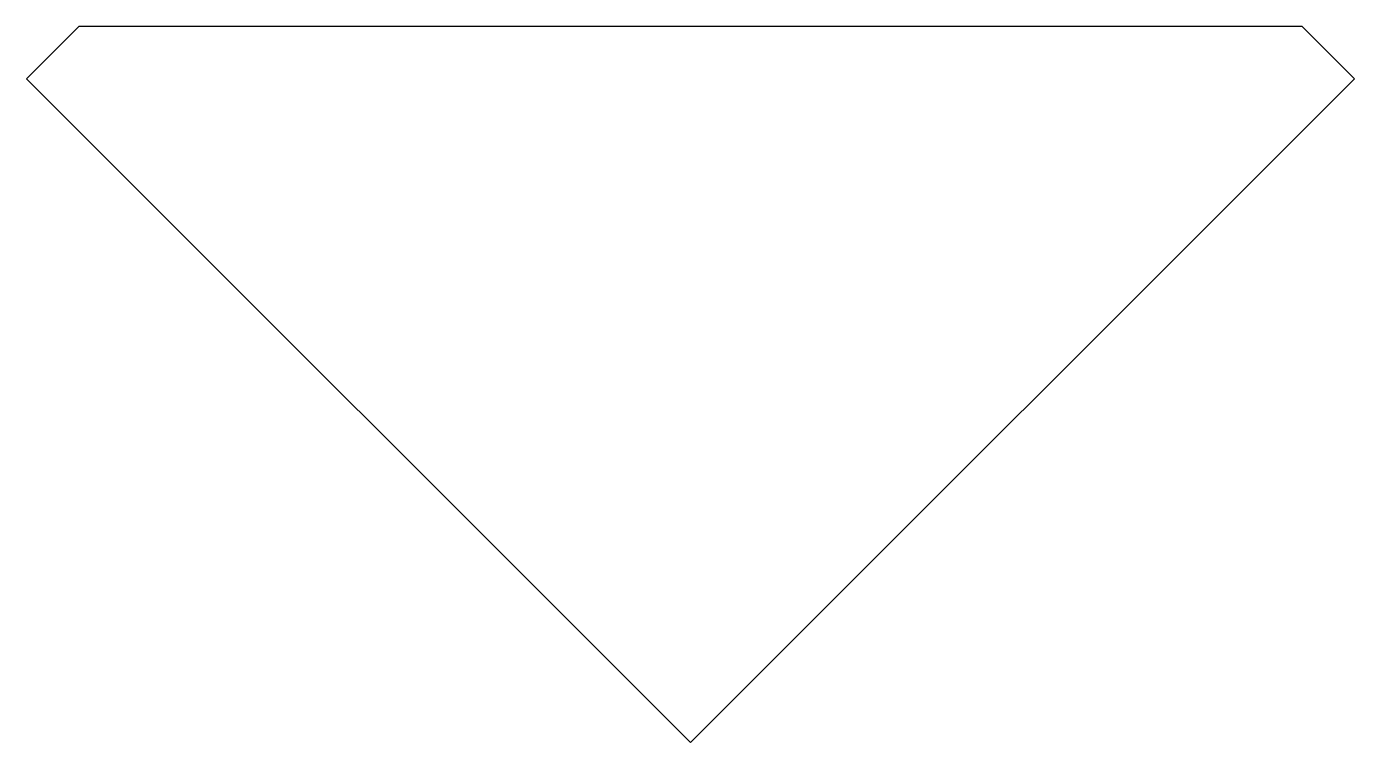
# Model space of a CAD drawing. Header units: millimetres. Extents: x -26.9 to 26.9, y -4.2 to 24.7.
import ezdxf

# ---------------------------------------------------------------- set-up
doc = ezdxf.new("R2010")
doc.units = ezdxf.units.MM
doc.layers.get('0').update_dxf_attribs({"linetype": 'CONTINUOUS'})

msp = doc.modelspace()

# ---------------------------------------------------------------- linework, layer by layer
msp.add_lwpolyline([(-24.749, 24.749), (-26.87, 22.627), (0, -4.243), (26.87, 22.627), (24.749, 24.749)], close=True)

doc.saveas('drawing.dxf')
